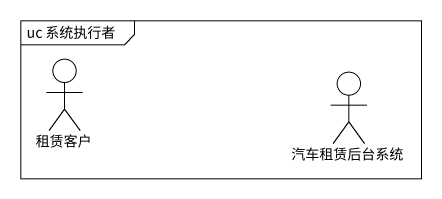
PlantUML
@startuml
mainframe uc 系统执行者
actor 租赁客户
actor 汽车租赁后台系统
@enduml
